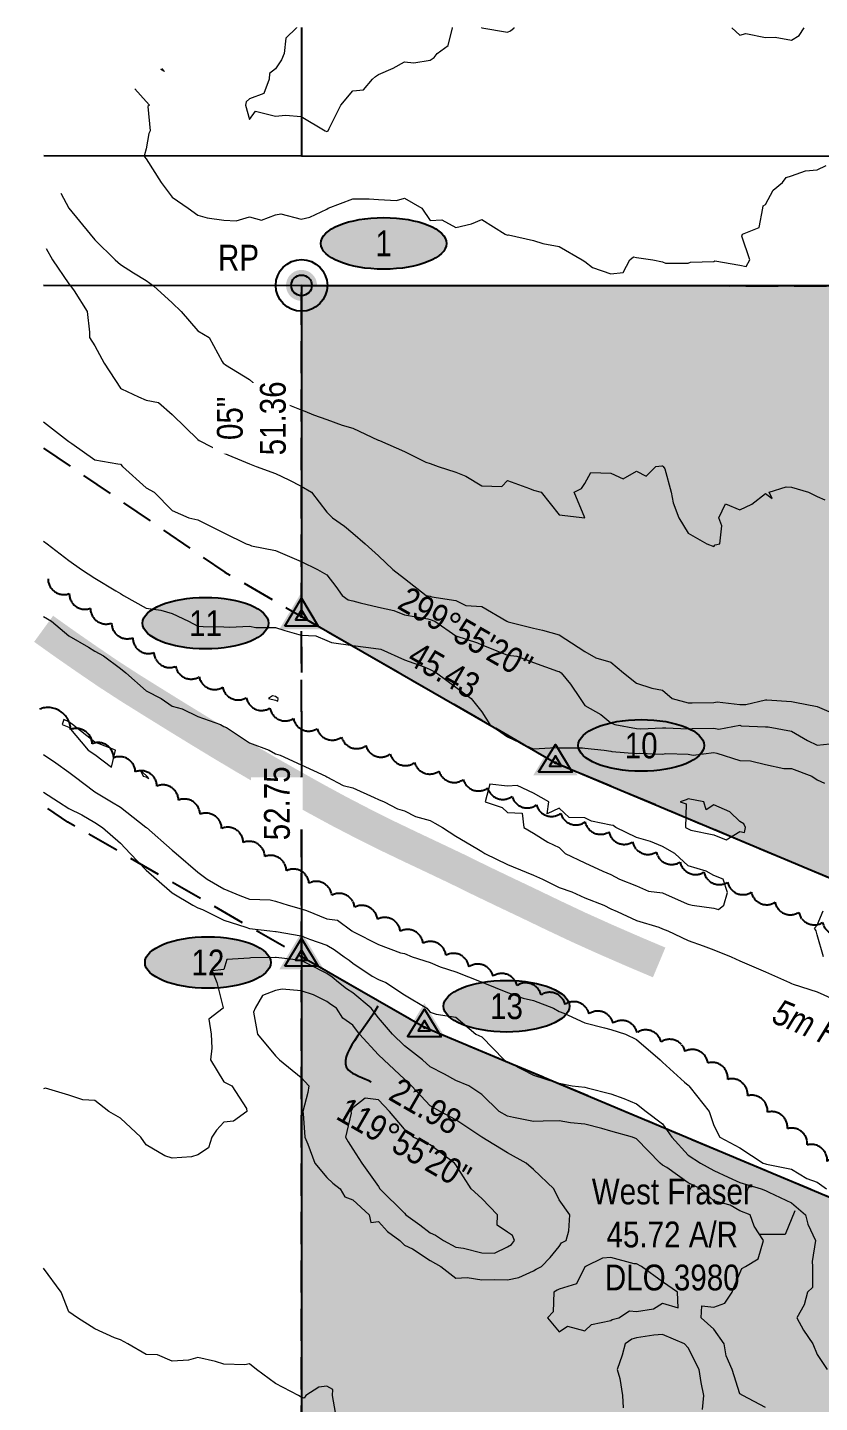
# Model space of a CAD drawing. Extents: x 496916 to 500864, y 5902350 to 5905308.
# Drawn here: x 498873 to 499180, y 5902873 to 5903406 of the extents above; entities that cross this region are included whole.
import ezdxf
from ezdxf.enums import TextEntityAlignment as Align

# ---------------------------------------------------------------- set-up
doc = ezdxf.new("R2010")
doc.units = 0
doc.header["$LTSCALE"] = 5
doc.header["$PDSIZE"] = 0.5
for name, pattern in [('0', [1, 1, 0]), ('foc-ACCESSROAD', [3.75, 2.5, -1.25]), ('foc-QUARTERLINE', [33, 25, -3, 2, -3])]:
    doc.linetypes.add(name, pattern=pattern)
doc.layers.get('Defpoints').update_dxf_attribs({"color": 9})
for name, color, linetype in [('35', 37, 'Continuous'), ('AS-ROADS', 254, 'Continuous'), ('C-WS', 13, 'foc-ACCESSROAD'), ('F-AR', 190, 'foc-ACCESSROAD'), ('L-BD1', 253, 'Continuous'), ('L-MON', 1, 'Continuous'), ('L-QSEC', 8, 'foc-QUARTERLINE'), ('L-SEC', 7, 'Continuous'), ('P-ELEVATION', 7, 'Continuous'), ('P-PROPOSED', 10, 'Continuous'), ('P-PROPOSED-H', 21, 'Continuous'), ('P-STATION', 7, 'Continuous'), ('T-BUSH', 110, '0')]:
    doc.layers.add(name, color=color, linetype=linetype)
doc.layers.add('C-TOPO-MAJR', color=7, linetype='Continuous', lineweight=15, true_color=0xd3aa5f)
doc.layers.add('C-TOPO-MINR', color=7, linetype='Continuous', lineweight=13, true_color=0xe9d5af)
doc.layers.add('F-AR-T', color=190, linetype='Continuous', lineweight=9)
doc.layers.add('T-TEXT', color=48, linetype='Continuous', lineweight=18)
doc.styles.add('80', font='ARIALN.TTF', dxfattribs={"height": 10})
doc.styles.add('80CG', font='ARIALN.TTF', dxfattribs={"height": 10})
doc.styles.add('80L', font='ARIALN.TTF', dxfattribs={"height": 10})
doc.dimstyles.new('Compass 5 000', dxfattribs={"dimscale": 5, "dimtxt": 9, "dimasz": 2, "dimexe": 0.2, "dimexo": 0.0625, "dimgap": 0.5, "dimtad": 0, "dimtih": 1, "dimtoh": 1, "dimzin": 0, "dimdsep": 46, "dimtxsty": '80CG', "dimcen": 0.1, "dimse1": 1, "dimse2": 1, "dimclrd": 256, "dimclrt": 256, "dimaunit": 1, "dimadec": 4, "dimazin": 0, "dimtfac": 0.06, "dimtofl": 0, "dimtmove": 0, "dimatfit": 1, "dimfxl": 0.2, "dimtolj": 1, "dimtzin": 0, "dimlwd": -1, "dimarcsym": 0})

# ---------------------------------------------------------------- blocks, each defined once
blk = doc.blocks.new('fdia')
at = {"color": 255, "const_width": 1}
blk.add_lwpolyline([(-0.5, 0, 1), (0.5, 0, 1)], format="xyb", close=True, dxfattribs=at)
blk = doc.blocks.new('Fdiaa')
blk.add_blockref('fdia', (0, 0))
blk = doc.blocks.new('fdib')
at = {"color": 1, "const_width": 1.6}
blk.add_lwpolyline([(-0.4, 0, 1), (0.4, 0, 1)], format="xyb", close=True, dxfattribs=at)
at = {"color": 1}
blk.add_circle((0, 0), 0.8, dxfattribs=at)
blk = doc.blocks.new('Fdibb')
blk.add_blockref('fdib', (0, 0))
blk = doc.blocks.new('fdicc')
for name in ['Fdibb', 'Fdiaa']:
    blk.add_blockref(name, (0, 0))
blk = doc.blocks.new('FDI')
blk.add_blockref('fdicc', (0, 0))
blk = doc.blocks.new('TRIA')
blk.add_hatch(color=255).paths.add_polyline_path([(-0.041, 1.521), (-1.475, -0.867), (1.392, -0.867)])
blk = doc.blocks.new('Hybrid_EC')
at = {"color": 251}
for points in [[(-1.3, -0.74), (0, 1.42), (1.3, -0.74)], [(0.47, -0.26), (0, 0.53), (-0.47, -0.26)]]:
    blk.add_lwpolyline(points, close=True, dxfattribs=at)
at = {"layer": 'Defpoints'}
blk.add_circle((0, 0), 0.05, dxfattribs=at)
at = {"xscale": 1.2, "yscale": 1.2, "zscale": 1.2}
blk.add_blockref('TRIA', (0.05, 0.06), dxfattribs=at)
blk = doc.blocks.new('*D36')
at = {"layer": 'Defpoints', "color": 0, "transparency": 16777216}
for p in [(499184.1, 5903076.07), (499218.72, 5903061.54), (499139.91, 5902970.75)]:
    blk.add_point(p, dxfattribs=at)
at = {"layer": 'F-AR-T', "transparency": 16777216}
for p, q in [((499222.59, 5903070.76), (499226.46, 5903079.98)), ((499170.66, 5902947), (499166.79, 5902937.78)), ((499166.79, 5902937.78), (499156.79, 5902937.78))]:
    blk.add_line(p, q, dxfattribs=at)
for points in [[(499221.05, 5903071.41), (499224.13, 5903070.12), (499218.72, 5903061.54)], [(499169.12, 5902947.64), (499172.2, 5902946.35), (499174.53, 5902956.22)]]:
    blk.add_solid(points, dxfattribs=at)
at = {"layer": 'F-AR-T', "transparency": 16777216, "insert": (499123.1, 5902937.78), "char_height": 10, "attachment_point": 5, "style": '80CG', "bg_fill": 1, "box_fill_scale": 1.1, "bg_fill_color": 21, "bg_fill_transparency": 0}
blk.add_mtext('\\A1;West Fraser\\P45.72 A/R\\PDLO 3980', dxfattribs=at)
blk = doc.blocks.new('Hybrd Num')
at = {"layer": 'P-ELEVATION'}
h = blk.add_hatch(color=111, dxfattribs=at)
h.dxf.hatch_style = 1
edge = h.paths.add_edge_path()
edge.add_ellipse((0, 0), major_axis=(-24.38, 0), ratio=0.410256, start_angle=0, end_angle=360)
at = {"layer": 'P-ELEVATION', "color": 7, "flags": 128}
blk.add_lwpolyline([(0, 0, 12.5, 0, 0), (-12.42, -6.43, 0, 0, 0)], format="xyseb", dxfattribs=at)
at = {"layer": 'P-ELEVATION', "color": 7}
blk.add_ellipse((0, 0), major_axis=(-24.38, 0), ratio=0.410256, dxfattribs=at)
at = {"color": 0, "style": '80L'}
blk.add_attdef('NUMBER', text='', height=10, dxfattribs=at).set_placement((0, 0), align=Align.MIDDLE_CENTER)
at = {"style": '80L', "flags": 1}
blk.add_attdef('ID', text='', height=10, dxfattribs=at).set_placement((-0.56, -3.99), align=Align.MIDDLE_CENTER)
blk = doc.blocks.new('RP')
at = {"layer": '35', "color": 3}
blk.add_circle((0, 0), 10, dxfattribs=at)
at = {"layer": '35', "color": 3, "style": '80'}
blk.add_attdef('RP_001', (-32.36, 5.75), '', height=10, dxfattribs=at)

msp = doc.modelspace()

# ---------------------------------------------------------------- hatches: boundary and pattern name
at = {"layer": 'P-PROPOSED-H'}
h = msp.add_hatch(color=256, dxfattribs=at)
h.dxf.hatch_style = 1
h.paths.add_polyline_path([(499792.064, 5902543.563), (499983.42, 5902543.448), (499983.705, 5903305.009), (498979.421, 5903305.616), (498979.418, 5903177.281), (499077.803, 5903120.657), (499532.076, 5902930.048), (499621.565, 5902867.228), (499697.372, 5902782.442), (499756.172, 5902691.687), (499786.768, 5902601.121)])
h.paths.add_polyline_path([(498979.416, 5903045.479), (498979.406, 5902544.055), (499677.34, 5902543.633), (499674.244, 5902577.282), (499652.523, 5902641.575), (499606.313, 5902712.899), (499545.169, 5902781.285), (499476.521, 5902829.474), (499027.014, 5903018.084)])

# ---------------------------------------------------------------- linework, layer by layer
at = {"layer": 'AS-ROADS', "const_width": 12.493, "flags": 128}
msp.add_lwpolyline([(499197.406, 5903009.941), (499184.551, 5903015.191), (499171.621, 5903020.569), (499158.626, 5903025.959), (499145.531, 5903031.346), (499132.608, 5903037.001), (499120.203, 5903042.334), (499108.343, 5903047.356), (499097.223, 5903052.196), (499086.741, 5903056.919), (499076.846, 5903061.589), (499067.376, 5903066.149), (499057.953, 5903070.624), (499048.688, 5903075.071), (499039.536, 5903079.564), (499030.413, 5903083.899), (499021.301, 5903088.199), (499012.131, 5903092.596), (499002.933, 5903097.201), (498993.811, 5903101.931), (498984.711, 5903106.874), (498975.646, 5903111.941), (498966.546, 5903117.121), (498957.463, 5903122.404), (498948.363, 5903127.826), (498939.376, 5903133.284), (498930.528, 5903138.719), (498921.718, 5903144.176), (498912.993, 5903149.616), (498904.356, 5903155.216), (498895.956, 5903160.944), (498887.703, 5903166.676), (498879.538, 5903172.491), (498879.461, 5903172.547)], dxfattribs=at)
at = {"layer": 'C-TOPO-MAJR', "linetype": 'Continuous', "lineweight": 15, "flags": 128}
for points, elevation in [([(498880.51, 5903319.939), (498882.891, 5903315.49), (498889.268, 5903306.181), (498889.846, 5903305.49), (498891.272, 5903303.486), (498896.343, 5903295.49), (498897.215, 5903287.543), (498897.187, 5903285.49), (498899.268, 5903282.232), (498902.916, 5903275.49), (498909.268, 5903265.85), (498909.641, 5903265.49), (498916.174, 5903262.397), (498919.268, 5903261.122), (498924.021, 5903260.243), (498929.268, 5903255.625), (498929.334, 5903255.556), (498929.43, 5903255.49), (498939.268, 5903245.962), (498939.808, 5903245.49), (498949.268, 5903240.629), (498957.679, 5903237.079), (498959.268, 5903236.443), (498961.835, 5903235.49), (498969.268, 5903232.729), (498974.445, 5903230.313), (498979.268, 5903227.76), (498983.3, 5903225.49), (498989.268, 5903217.802), (498990.424, 5903216.646), (498991.453, 5903215.49), (498996.059, 5903212.281), (498999.268, 5903209.6), (499004.031, 5903205.49), (499009.268, 5903200.845), (499014.858, 5903195.49), (499019.268, 5903192.002), (499027.756, 5903185.49), (499029.268, 5903185.134), (499029.852, 5903184.907), (499039.268, 5903183.54), (499043.129, 5903181.629), (499049.268, 5903181.179), (499058.958, 5903175.49), (499059.268, 5903175.39), (499059.448, 5903175.31), (499069.268, 5903172.837), (499072.749, 5903172.009), (499079.268, 5903170.232), (499086.642, 5903165.49), (499089.268, 5903163.745), (499093.461, 5903161.297), (499099.268, 5903159.678), (499104.201, 5903155.49), (499109.268, 5903151.47), (499115.233, 5903149.526), (499119.268, 5903148.826), (499123.118, 5903145.49), (499129.268, 5903143.872), (499130.855, 5903143.904), (499139.268, 5903144.039), (499140.553, 5903144.205), (499149.268, 5903143.212), (499151.583, 5903143.175), (499159.268, 5903145.051), (499159.761, 5903144.998), (499169.268, 5903144.436), (499170.657, 5903144.102), (499179.268, 5903142.441), (499184.621, 5903140.137)], 2825), ([(498879.452, 5903109.308), (498885.178, 5903105.49), (498889.268, 5903102.92), (498894.266, 5903100.492), (498899.268, 5903097.518), (498902.33, 5903095.49), (498909.268, 5903089.456), (498913.012, 5903085.49), (498919.268, 5903078.98), (498923.165, 5903075.49), (498929.268, 5903070.21), (498937.346, 5903065.49), (498939.268, 5903064.427), (498941.006, 5903063.752), (498949.268, 5903059.621), (498957.866, 5903056.892), (498959.268, 5903056.435), (498967.131, 5903055.49), (498969.268, 5903055.25), (498969.539, 5903055.22), (498979.268, 5903053.635), (498982.534, 5903052.225), (498989.268, 5903049.901), (498992.113, 5903048.336), (498995.913, 5903045.49), (498997.926, 5903044.148), (498999.268, 5903042.966), (499006.768, 5903037.99), (499009.268, 5903036.601), (499012.101, 5903035.49), (499019.268, 5903030.66), (499027.95, 5903025.49), (499029.268, 5903024.003), (499031.598, 5903023.161), (499039.268, 5903022.064), (499046.938, 5903015.49), (499049.268, 5903014.431), (499057.948, 5903005.49), (499059.268, 5903004.575), (499060.789, 5903003.969), (499069.268, 5902999.524), (499078.076, 5902996.682), (499079.268, 5902996.453), (499084.276, 5902995.49), (499089.268, 5902994.933), (499090.1, 5902994.659), (499099.268, 5902992.41), (499104.266, 5902990.492), (499109.268, 5902988.497), (499113.009, 5902985.49), (499119.268, 5902980.75), (499122.953, 5902975.49), (499129.268, 5902968.588), (499133.999, 5902965.49), (499139.268, 5902962.613), (499144.759, 5902959.999), (499149.268, 5902957.991), (499157.58, 5902955.49), (499159.268, 5902954.883), (499160.53, 5902954.228), (499169.268, 5902950.154), (499174.79, 5902945.49), (499175.637, 5902941.859), (499178.613, 5902935.49), (499177.32, 5902927.438), (499177.402, 5902925.49), (499177.45, 5902917.308), (499175.566, 5902915.49), (499174.222, 5902910.536), (499171.391, 5902905.49), (499173.937, 5902900.821), (499177.549, 5902895.49), (499179.268, 5902891.39), (499183.103, 5902885.49)], 2837.5)]:
    msp.add_lwpolyline(points, dxfattribs=dict(at, elevation=elevation))
at = {"layer": 'C-TOPO-MINR', "linetype": 'Continuous', "lineweight": 13, "flags": 128}
for points, elevation in [([(498977.518, 5903405.541), (498977.509, 5903405.49), (498973.387, 5903401.371), (498972.747, 5903395.49), (498971.675, 5903393.083), (498969.268, 5903389.56), (498967.002, 5903387.756), (498966.853, 5903385.49), (498964.833, 5903379.925), (498959.268, 5903377.906), (498957.96, 5903376.798), (498957.731, 5903375.49), (498959.268, 5903369.852), (498961.557, 5903373.201), (498969.268, 5903371.227), (498973.141, 5903371.617), (498979.268, 5903371.033), (498988.625, 5903365.49), (498989.268, 5903365.194), (498989.762, 5903365.49), (498990.135, 5903366.357), (498994.668, 5903375.49), (498999.268, 5903381.018), (499003.413, 5903381.345), (499006.877, 5903385.49), (499008.14, 5903386.619), (499009.268, 5903387.375), (499014.923, 5903389.835), (499019.268, 5903392.286), (499022.89, 5903391.868), (499029.268, 5903392.95), (499030.829, 5903393.929), (499032.044, 5903395.49), (499036.197, 5903398.562), (499037.981, 5903405.49), (499037.983, 5903405.523)], 2817.5), ([(499049.203, 5903405.517), (499049.268, 5903405.49), (499059.268, 5903403.773), (499060.437, 5903404.321), (499061.823, 5903405.49), (499061.82, 5903405.509)], 2817.5), ([(499146.228, 5903405.458), (499149.268, 5903402.636), (499151.552, 5903403.206), (499159.268, 5903401.628), (499162.962, 5903401.797), (499169.268, 5903400.673), (499172.266, 5903402.493), (499174.232, 5903405.441)], 2817.5), ([(498925.332, 5903389.658), (498926.28, 5903388.478), (498924.842, 5903389.34)], 2820), ([(498914.78, 5903381.841), (498919.268, 5903376.929), (498920.477, 5903375.49), (498919.808, 5903374.951), (498920.72, 5903365.49), (498920.216, 5903364.543), (498919.268, 5903358.565), (498918.499, 5903356.259), (498918.514, 5903355.49), (498919.268, 5903354.675), (498924.965, 5903345.49), (498929.268, 5903339.824), (498935.46, 5903335.49), (498939.268, 5903332.779), (498942.902, 5903331.856), (498949.268, 5903330.878), (498954.067, 5903330.692), (498959.268, 5903332.157), (498963.909, 5903330.85), (498969.268, 5903333.002), (498971.342, 5903333.416), (498979.268, 5903331.253), (498982.678, 5903332.08), (498989.268, 5903335.141), (498989.675, 5903335.49), (498999.268, 5903339.143), (499005.615, 5903339.143), (499009.268, 5903338.925), (499016.25, 5903338.509), (499019.268, 5903339.451), (499026.062, 5903335.49), (499029.268, 5903330.764), (499033.757, 5903331.002), (499039.268, 5903328.114), (499045.342, 5903329.416), (499049.268, 5903331.209), (499058.366, 5903325.49), (499059.268, 5903325.059), (499059.564, 5903325.194), (499069.268, 5903322.964), (499072.872, 5903321.887), (499079.268, 5903320.692), (499088.137, 5903315.49), (499089.268, 5903314.86), (499092.194, 5903312.564), (499099.268, 5903310.115), (499104.089, 5903310.669), (499106.631, 5903315.49), (499108.016, 5903316.742), (499109.268, 5903316.435), (499115.528, 5903315.49), (499119.268, 5903314.703), (499120.465, 5903314.294), (499129.268, 5903314.294), (499130.148, 5903314.61), (499139.268, 5903314.889), (499139.604, 5903315.154), (499149.268, 5903313.409), (499151.765, 5903312.993), (499153.11, 5903315.49), (499150.031, 5903324.727), (499150.37, 5903325.49), (499156.764, 5903327.994), (499158.154, 5903335.49), (499158.283, 5903336.476), (499159.268, 5903336.957), (499162.258, 5903342.5), (499165.869, 5903345.49), (499167.289, 5903347.469), (499169.268, 5903348.063), (499174.74, 5903350.018), (499179.268, 5903350.434), (499182.677, 5903352.081)], 2820), ([(498886.107, 5903341.409), (498889.268, 5903335.49), (498897.441, 5903325.49), (498899.268, 5903323.339), (498907.218, 5903315.49), (498909.268, 5903313.673), (498914.263, 5903310.495), (498919.268, 5903307.518), (498922.03, 5903305.49), (498929.268, 5903298.928), (498932.706, 5903295.49), (498939.268, 5903287.992), (498943.648, 5903285.49), (498948.616, 5903276.142), (498949.046, 5903275.49), (498949.268, 5903275.313), (498949.92, 5903274.838), (498959.268, 5903269.177), (498963.27, 5903265.49), (498967.126, 5903263.348), (498969.268, 5903262.158), (498973.47, 5903259.692), (498979.268, 5903257.436), (498980.683, 5903256.905), (498984.1, 5903255.49), (498989.268, 5903253.685), (498995.182, 5903251.404), (498999.268, 5903250.326), (499009.058, 5903245.7), (499009.268, 5903245.673), (499009.641, 5903245.49), (499019.268, 5903241.297), (499027.654, 5903237.104), (499029.268, 5903236.628), (499032.398, 5903235.49), (499039.268, 5903233.249), (499043.057, 5903231.701), (499049.268, 5903227.991), (499057.092, 5903227.666), (499059.268, 5903230.042), (499067.829, 5903226.929), (499069.268, 5903226.209), (499072.286, 5903225.49), (499079.268, 5903216.75), (499089.268, 5903215.49), (499085.095, 5903225.49), (499087.877, 5903226.881), (499089.268, 5903228.83), (499091.589, 5903233.169), (499099.268, 5903232.826), (499104.067, 5903230.692), (499109.268, 5903233.62), (499113.008, 5903231.75), (499116.749, 5903235.49), (499119.003, 5903235.755), (499119.268, 5903235.704), (499119.556, 5903235.49), (499120.185, 5903234.574), (499122.608, 5903225.49), (499123.441, 5903221.317), (499125.592, 5903215.49), (499129.268, 5903209.663), (499136.43, 5903205.49), (499139.268, 5903204.498), (499139.695, 5903205.064), (499141.471, 5903205.49), (499142.256, 5903212.502), (499141.079, 5903215.49), (499143.751, 5903221.007), (499149.268, 5903218.71), (499153.975, 5903220.783), (499159.268, 5903225.044), (499161.755, 5903223.003), (499160.625, 5903225.49), (499167.221, 5903227.537), (499169.268, 5903227.494), (499175.836, 5903225.49), (499179.268, 5903223.774), (499182.194, 5903222.564)], 2822.5), ([(498879.471, 5903252.714), (498888.667, 5903245.49), (498889.268, 5903245.175), (498890.435, 5903244.323), (498899.268, 5903238.035), (498908.246, 5903236.512), (498909.268, 5903236.369), (498910.015, 5903235.49), (498919.268, 5903227.115), (498922.351, 5903225.49), (498929.268, 5903218.39), (498935.749, 5903215.49), (498939.268, 5903214.778), (498940.763, 5903213.995), (498949.268, 5903209.797), (498957.993, 5903205.49), (498959.268, 5903205.072), (498960.022, 5903204.736), (498969.268, 5903202.842), (498973.848, 5903200.91), (498979.268, 5903198.661), (498985.612, 5903195.49), (498989.268, 5903193.518), (498992.696, 5903188.918), (498995.191, 5903185.49), (498997.496, 5903183.718), (498999.268, 5903183.411), (499002.144, 5903182.614), (499009.268, 5903180.907), (499015.134, 5903179.624), (499019.268, 5903177.912), (499028.333, 5903176.426), (499029.268, 5903176.205), (499031.105, 5903175.49), (499039.268, 5903169.786), (499047.664, 5903167.094), (499049.268, 5903166.319), (499051.663, 5903165.49), (499059.268, 5903162.277), (499062.867, 5903161.891), (499069.268, 5903159.524), (499078.61, 5903156.149), (499079.268, 5903156.026), (499079.999, 5903155.49), (499083.618, 5903151.14), (499087.437, 5903145.49), (499089.268, 5903142.891), (499095.451, 5903139.307), (499099.268, 5903136.132), (499100.841, 5903135.49), (499109.268, 5903133.892), (499110.909, 5903133.849), (499119.268, 5903134.216), (499120.573, 5903134.185), (499129.268, 5903133.811), (499130.815, 5903133.944), (499139.268, 5903134.099), (499141.103, 5903133.655), (499149.268, 5903135.148), (499149.797, 5903134.961), (499159.268, 5903134.559), (499160.215, 5903134.543), (499169.268, 5903132.833), (499175.496, 5903129.262), (499179.268, 5903127.44), (499186.576, 5903128.183)], 2827.5), ([(498879.465, 5903206.568), (498880.893, 5903205.49), (498889.268, 5903199.033), (498894.128, 5903195.49), (498899.268, 5903192.222), (498907.437, 5903187.321), (498909.268, 5903186.21), (498910.452, 5903185.49), (498919.268, 5903180.573), (498924.927, 5903179.831), (498929.268, 5903178.479), (498935.658, 5903175.49), (498939.268, 5903173.521), (498941.268, 5903173.49), (498949.268, 5903173.253), (498951.538, 5903173.22), (498959.268, 5903173.587), (498961.766, 5903172.992), (498969.268, 5903172.992), (498972.9, 5903171.858), (498979.268, 5903170.059), (498984.948, 5903169.811), (498989.268, 5903168.059), (498991.012, 5903167.234), (498999.268, 5903166.116), (499004.281, 5903165.49), (499009.268, 5903164.847), (499010.111, 5903164.648), (499019.268, 5903160.529), (499026.885, 5903157.873), (499029.268, 5903156.807), (499031.709, 5903155.49), (499039.268, 5903149.906), (499045.104, 5903145.49), (499049.268, 5903140.347), (499052.354, 5903135.49), (499059.268, 5903130.623), (499068.289, 5903126.469), (499069.268, 5903125.998), (499078.143, 5903126.615), (499079.268, 5903126.436), (499088.277, 5903126.481), (499089.268, 5903126.349), (499096.68, 5903125.49), (499099.268, 5903125.098), (499099.694, 5903125.064), (499109.268, 5903124.165), (499110.461, 5903124.297), (499119.268, 5903124.001), (499120.592, 5903124.166), (499129.268, 5903123.949), (499131.136, 5903123.622), (499139.268, 5903124.639), (499140.338, 5903124.42), (499149.268, 5903121.558), (499153.421, 5903121.337), (499159.268, 5903119.927), (499166.346, 5903118.412), (499169.268, 5903118.383), (499177.136, 5903115.49), (499179.268, 5903113.996), (499182.073, 5903112.685)], 2830), ([(498879.461, 5903177.356), (498882.51, 5903175.49), (498889.268, 5903169.846), (498896.821, 5903165.49), (498899.268, 5903163.825), (498902.694, 5903162.064), (498909.268, 5903157.146), (498911.323, 5903155.49), (498919.268, 5903148.484), (498925.029, 5903145.49), (498929.268, 5903142.605), (498933.21, 5903141.548), (498939.268, 5903138.584), (498948.047, 5903135.49), (498949.268, 5903134.752), (498950.396, 5903134.362), (498959.268, 5903128.306), (498966.852, 5903125.49), (498969.268, 5903124.14), (498971.141, 5903123.617), (498979.268, 5903119.853), (498988.828, 5903115.49), (498989.268, 5903115.232), (498995.617, 5903111.84), (498999.268, 5903110.882), (499007.601, 5903107.158), (499009.268, 5903106.446), (499011.4, 5903105.49), (499016.558, 5903102.78), (499019.268, 5903102.063), (499023.588, 5903099.81), (499029.268, 5903098.202), (499031.026, 5903097.248), (499034.057, 5903095.49), (499039.268, 5903092.203), (499047.297, 5903087.461), (499049.268, 5903086.214), (499050.52, 5903085.49), (499059.268, 5903081.205), (499066.508, 5903078.25), (499069.268, 5903077.091), (499072.825, 5903075.49), (499079.268, 5903072.304), (499084.181, 5903070.577), (499089.268, 5903068.348), (499096.588, 5903065.49), (499099.268, 5903064.044), (499101.737, 5903063.021), (499109.268, 5903059.527), (499117.875, 5903056.883), (499119.268, 5903056.268), (499121.322, 5903055.49), (499129.268, 5903051.801), (499135.007, 5903049.751), (499139.268, 5903048.181), (499145.938, 5903045.49), (499149.268, 5903043.837), (499152.036, 5903042.722), (499159.268, 5903039.601), (499168.503, 5903035.49), (499169.268, 5903035.061), (499169.959, 5903034.799), (499179.268, 5903031.934), (499185.873, 5903028.885)], 2832.5), ([(498879.454, 5903123.838), (498884.174, 5903120.585), (498889.268, 5903116.934), (498891.241, 5903115.49), (498899.268, 5903109.395), (498905.787, 5903105.49), (498909.268, 5903103.405), (498919.016, 5903095.742), (498919.268, 5903095.549), (498919.353, 5903095.49), (498929.268, 5903086.75), (498930.786, 5903085.49), (498939.268, 5903078.294), (498942.862, 5903075.49), (498949.268, 5903071.845), (498955.553, 5903069.205), (498959.268, 5903067.745), (498967.291, 5903067.468), (498969.268, 5903067.07), (498974.27, 5903065.49), (498979.268, 5903064.08), (498981.396, 5903063.362), (498989.268, 5903060.183), (498993.362, 5903059.584), (498998.951, 5903055.49), (498999.155, 5903055.378), (498999.268, 5903055.293), (498999.607, 5903055.151), (499009.268, 5903050.221), (499017.791, 5903046.967), (499019.268, 5903046.667), (499022.324, 5903045.49), (499029.268, 5903043.197), (499033.204, 5903041.555), (499039.268, 5903039.565), (499049.005, 5903035.753), (499049.268, 5903035.736), (499049.7, 5903035.49), (499059.268, 5903031.596), (499065.303, 5903029.455), (499069.268, 5903028.567), (499077.126, 5903025.49), (499079.268, 5903024.303), (499081.113, 5903023.645), (499089.268, 5903019.871), (499096.823, 5903017.935), (499099.268, 5903017.309), (499104.91, 5903015.49), (499109.268, 5903013.417), (499118.425, 5903005.49), (499119.268, 5903004.597), (499127.827, 5902996.931), (499129.268, 5902995.664), (499129.502, 5902995.49), (499129.987, 5902994.771), (499137.357, 5902985.49), (499139.268, 5902980.077), (499141.471, 5902975.49), (499149.268, 5902971.47), (499158.333, 5902965.49), (499159.268, 5902965.244), (499159.659, 5902965.099), (499169.268, 5902963.147), (499175.267, 5902959.491), (499179.268, 5902958.076), (499182.84, 5902955.49)], 2835), ([(499181.654, 5903045.49), (499179.268, 5903053.901), (499178.929, 5903055.49), (499178.261, 5903056.497), (499179.268, 5903057.647), (499181.557, 5903063.202)], 2832.5), ([(499159.268, 5902870.786), (499150.387, 5902875.49), (499149.268, 5902876.083), (499146.343, 5902885.49), (499143.937, 5902890.821), (499143.27, 5902895.49), (499139.268, 5902901.092), (499134.27, 5902905.49), (499134.556, 5902910.203), (499139.268, 5902909.613), (499143.504, 5902911.254), (499146.285, 5902915.49), (499147.047, 5902917.711), (499149.268, 5902922.891), (499150.094, 5902924.664), (499151.461, 5902925.49), (499156.362, 5902928.397), (499158.514, 5902935.49), (499154.815, 5902941.037), (499153.295, 5902945.49), (499149.268, 5902946.998), (499145.599, 5902949.159), (499139.268, 5902950.819), (499134.135, 5902955.49), (499129.268, 5902957.799), (499120.958, 5902963.8), (499119.268, 5902964.682), (499118.416, 5902965.49), (499109.268, 5902974.856), (499107.7, 5902975.49), (499099.268, 5902977.84), (499095.8, 5902978.958), (499089.268, 5902980.552), (499083.621, 5902981.137), (499079.268, 5902981.875), (499073.059, 5902981.699), (499069.268, 5902981.57), (499061.624, 5902983.134), (499059.268, 5902983.697), (499056.033, 5902985.49), (499049.268, 5902992.063), (499044.27, 5902995.49), (499039.268, 5902997.48), (499034.822, 5902999.936), (499029.268, 5903002.813), (499026.347, 5903005.49), (499019.268, 5903010.996), (499014.609, 5903015.49), (499009.268, 5903021.787), (499006.37, 5903025.49), (498999.268, 5903031.466), (498996.848, 5903033.07), (498993.707, 5903035.49), (498991.347, 5903037.569), (498989.268, 5903038.956), (498982.336, 5903042.422), (498979.268, 5903043.976), (498969.612, 5903045.146), (498969.268, 5903045.17), (498959.763, 5903044.995), (498959.268, 5903044.859), (498950.409, 5903044.349), (498949.268, 5903040.494), (498944.797, 5903039.961), (498946.607, 5903035.49), (498949.097, 5903025.661), (498949.01, 5903025.49), (498943.536, 5903021.222), (498944.409, 5903015.49), (498944.666, 5903010.092), (498944.154, 5903005.49), (498949.268, 5902996.97), (498952.467, 5902995.49), (498958.149, 5902986.609), (498958.259, 5902985.49), (498953.008, 5902981.75), (498949.268, 5902981.407), (498946.441, 5902978.317), (498944.622, 5902975.49), (498943.319, 5902971.439), (498939.268, 5902968.68), (498936.763, 5902967.996), (498929.268, 5902967.415), (498926.488, 5902968.27), (498919.268, 5902972.602), (498917.172, 5902975.49), (498909.268, 5902982.915), (498904.676, 5902985.49), (498899.268, 5902989.75), (498894.719, 5902990.039), (498889.268, 5902991.8), (498880.156, 5902994.602), (498879.437, 5902994.277)], 2840), ([(498992.604, 5902868.826), (498991.4, 5902875.49), (498991.59, 5902877.812), (498989.268, 5902879.005), (498986.096, 5902878.662), (498981.138, 5902875.49), (498980.375, 5902874.383), (498979.268, 5902874.854), (498978.2, 5902875.49), (498969.268, 5902880.123), (498962.022, 5902885.49), (498959.268, 5902887.738), (498957.4, 5902887.358), (498949.268, 5902887.622), (498946.096, 5902888.662), (498939.268, 5902890.109), (498935.573, 5902889.185), (498929.268, 5902888.772), (498923.549, 5902891.209), (498919.268, 5902891.329), (498912.131, 5902895.49), (498909.268, 5902897.032), (498906.956, 5902897.802), (498899.268, 5902901.237), (498892.605, 5902905.49), (498889.268, 5902907.933), (498886.231, 5902915.49), (498879.427, 5902924.741)], 2842.5), ([(499134.756, 5902870.003), (499135.373, 5902875.49), (499134.319, 5902880.439), (499133.517, 5902885.49), (499129.268, 5902893.954), (499127.783, 5902895.49), (499119.268, 5902899.118), (499115.945, 5902898.813), (499109.268, 5902897.766), (499107.419, 5902897.339), (499104.782, 5902895.49), (499103.627, 5902891.131), (499101.747, 5902885.49), (499102.744, 5902882.014), (499103.761, 5902875.49), (499104.118, 5902870.64)], 2842.5)]:
    msp.add_lwpolyline(points, dxfattribs=dict(at, elevation=elevation))
for points, elevation in [([(498970.198, 5903144.56), (498970.348, 5903145.49), (498969.268, 5903146.306), (498968.158, 5903146.6), (498966.605, 5903145.49), (498969.268, 5903144.927), (498970.198, 5903144.56)], 2830), ([(498905.776, 5903118.982), (498907.263, 5903125.49), (498899.268, 5903128.565), (498890.635, 5903135.49), (498889.268, 5903136.469), (498887.311, 5903137.447), (498886.709, 5903135.49), (498889.268, 5903134.429), (498896.769, 5903125.49), (498899.268, 5903123.784), (498905.776, 5903118.982)], 2832.5), ([(498919.516, 5903115.49), (498919.268, 5903115.701), (498917.065, 5903117.694), (498918.101, 5903115.49), (498919.268, 5903115.245), (498920.213, 5903114.545), (498919.516, 5903115.49)], 2832.5), ([(499142.796, 5903075.49), (499139.268, 5903076.99), (499136.176, 5903078.582), (499129.268, 5903080.704), (499124.113, 5903085.49), (499119.268, 5903088.159), (499114.67, 5903090.088), (499109.268, 5903091.635), (499101.222, 5903095.49), (499100.136, 5903096.359), (499099.268, 5903096.517), (499091.827, 5903098.049), (499089.268, 5903099.292), (499083.198, 5903099.42), (499079.268, 5903102.988), (499074.629, 5903100.851), (499075.307, 5903105.49), (499069.268, 5903108.861), (499062.964, 5903111.794), (499059.268, 5903111.537), (499052.43, 5903112.328), (499050.609, 5903105.49), (499057.137, 5903103.359), (499059.268, 5903101.429), (499064.942, 5903101.164), (499065.606, 5903095.49), (499069.268, 5903093.377), (499074.906, 5903089.852), (499079.268, 5903087.788), (499081.566, 5903085.49), (499089.268, 5903081.861), (499096.135, 5903078.624), (499099.268, 5903077.321), (499102.603, 5903075.49), (499109.268, 5903072.93), (499113.908, 5903070.85), (499119.268, 5903070.179), (499128.843, 5903065.916), (499129.268, 5903065.888), (499130.777, 5903065.49), (499139.268, 5903064.293), (499141.039, 5903063.72), (499143.044, 5903065.49), (499144.439, 5903070.319), (499142.796, 5903075.49)], 2830), ([(499151.09, 5903093.668), (499151.416, 5903095.49), (499150.771, 5903096.993), (499149.268, 5903097.896), (499145.393, 5903101.615), (499139.268, 5903104.314), (499136.193, 5903102.415), (499135.274, 5903105.49), (499129.268, 5903106.624), (499128.507, 5903106.251), (499126.106, 5903105.49), (499128.544, 5903104.766), (499128.221, 5903095.49), (499129.268, 5903095.021), (499130.28, 5903094.479), (499139.268, 5903092.763), (499144.031, 5903090.728), (499149.268, 5903093.949), (499151.09, 5903093.668)], 2832.5), ([(499083.448, 5902945.49), (499079.268, 5902951.326), (499077.228, 5902955.49), (499069.268, 5902962.99), (499066.442, 5902965.49), (499059.268, 5902969.491), (499049.268, 5902975.49), (499039.268, 5902982.332), (499033.084, 5902985.49), (499029.268, 5902987.747), (499021.971, 5902995.49), (499019.268, 5902997.991), (499011.257, 5903005.49), (499009.268, 5903007.403), (499001.942, 5903015.49), (498999.268, 5903018.93), (498995.481, 5903021.704), (498992.95, 5903025.49), (498990.736, 5903026.958), (498989.268, 5903028.089), (498984.003, 5903030.755), (498979.268, 5903032.219), (498971.868, 5903032.891), (498969.268, 5903032.346), (498964.325, 5903030.433), (498961.468, 5903025.49), (498960.826, 5903023.933), (498962.315, 5903015.49), (498969.268, 5903007.048), (498970.816, 5903005.49), (498979.268, 5902998.737), (498982.296, 5902995.49), (498981.903, 5902992.855), (498979.956, 5902985.49), (498980.046, 5902984.712), (498980.758, 5902975.49), (498981.913, 5902972.845), (498984.609, 5902965.49), (498989.268, 5902959.892), (498991.502, 5902957.725), (498994.442, 5902955.49), (498996.177, 5902952.399), (498999.268, 5902951.322), (499005.579, 5902945.49), (499006.267, 5902942.489), (499009.268, 5902942.933), (499012.789, 5902939.011), (499017.559, 5902935.49), (499019.268, 5902933.725), (499022.484, 5902932.274), (499029.268, 5902927.816), (499033.427, 5902925.49), (499039.268, 5902920.918), (499043.57, 5902921.188), (499049.268, 5902920.33), (499054.313, 5902920.445), (499059.268, 5902920.213), (499063.589, 5902921.169), (499069.268, 5902923.763), (499070.376, 5902924.382), (499072.39, 5902925.49), (499075.828, 5902928.93), (499079.268, 5902933.142), (499080.117, 5902934.641), (499081.975, 5902935.49), (499082.979, 5902939.201), (499083.448, 5902945.49)], 2842.5), ([(499060.831, 5902933.927), (499061.99, 5902935.49), (499061.22, 5902937.442), (499059.268, 5902938.743), (499055.24, 5902941.462), (499055.409, 5902945.49), (499049.268, 5902951.747), (499045.218, 5902955.49), (499039.268, 5902964.846), (499038.643, 5902965.49), (499029.268, 5902972.635), (499022.696, 5902975.49), (499019.268, 5902978.657), (499013.462, 5902985.49), (499009.268, 5902989.974), (499004.135, 5902990.623), (498999.268, 5902986.888), (498998.516, 5902985.49), (498998.679, 5902984.901), (498996.43, 5902975.49), (498997.483, 5902973.705), (498999.268, 5902970.909), (499002.81, 5902965.49), (499009.268, 5902956.379), (499009.768, 5902955.49), (499019.268, 5902946.048), (499019.851, 5902945.49), (499025.327, 5902941.55), (499029.268, 5902938.484), (499031.383, 5902937.606), (499034.433, 5902935.49), (499039.268, 5902932.946), (499042.243, 5902932.515), (499049.268, 5902930.759), (499054.209, 5902930.55), (499059.268, 5902933.08), (499060.831, 5902933.927)], 2845), ([(499125.062, 5902915.49), (499119.268, 5902919.537), (499111.115, 5902925.49), (499109.268, 5902926.514), (499108.349, 5902926.409), (499099.268, 5902928.901), (499096.105, 5902928.653), (499089.494, 5902925.49), (499089.44, 5902925.318), (499089.268, 5902925.256), (499086.025, 5902918.733), (499079.268, 5902916.651), (499078.519, 5902916.239), (499077.179, 5902915.49), (499076.901, 5902907.857), (499074.695, 5902905.49), (499079.268, 5902900.093), (499082.442, 5902902.316), (499089.268, 5902900.492), (499091.757, 5902903.002), (499099.268, 5902904.512), (499099.843, 5902904.915), (499102.331, 5902905.49), (499106.546, 5902908.212), (499109.268, 5902907.99), (499115.783, 5902908.975), (499119.268, 5902911.24), (499125.338, 5902909.42), (499125.062, 5902915.49)], 2840)]:
    msp.add_lwpolyline(points, close=True, dxfattribs=dict(at, elevation=elevation))
at = {"layer": 'C-WS', "flags": 128}
msp.add_lwpolyline([(499676.889, 5902543.67), (498979.406, 5902544.055), (498979.421, 5903305.616), (499983.705, 5903305.009), (499983.42, 5902543.448), (499856.581, 5902543.561), (499792.049, 5902543.6), (499676.889, 5902543.67)], close=True, dxfattribs=at)
at = {"layer": 'F-AR', "flags": 128}
for points in [[(498879.47, 5903242.599), (498949.742, 5903194.469), (498979.418, 5903177.281), (499077.803, 5903120.657), (499532.076, 5902930.048), (499621.565, 5902867.228), (499697.372, 5902782.442), (499756.172, 5902691.687), (499786.768, 5902601.121), (499792.064, 5902543.563), (499793.613, 5902504.041), (499793.548, 5902499.749), (499793.463, 5902495.455), (499793.42, 5902491.154), (499793.299, 5902486.857), (499793.1, 5902482.565), (499792.942, 5902478.266), (499792.765, 5902473.973), (499792.569, 5902469.676), (499792.478, 5902467.837), (499792.255, 5902465.4), (499791.846, 5902461.137), (499791.417, 5902456.871), (499790.97, 5902452.601), (499790.569, 5902448.311), (499790.02, 5902444.061), (499789.972, 5902443.659)], [(499673.662, 5902443.729), (499676.843, 5902465.234), (499678.695, 5902502.677), (499677.34, 5902543.633), (499674.244, 5902577.282), (499652.523, 5902641.575), (499606.313, 5902712.899), (499545.169, 5902781.285), (499476.521, 5902829.474), (499027.014, 5903018.084), (498979.416, 5903045.479), (498888.839, 5903097.621), (498879.451, 5903104.051)]]:
    msp.add_lwpolyline(points, dxfattribs=at)
at = {"layer": 'L-QSEC'}
for p, q in [((498979.482, 5903355.88), (498979.542, 5903405.559)), ((498979.421, 5903305.616), (498979.404, 5902444.149))]:
    msp.add_line(p, q, dxfattribs=at)
at = {"layer": 'L-SEC'}
for p, q in [((498879.485, 5903355.948), (498979.451, 5903355.888)), ((498979.451, 5903355.888), (500107.515, 5903355.205)), ((498879.478, 5903305.677), (498979.421, 5903305.616)), ((498979.421, 5903305.616), (500107.508, 5903304.934))]:
    msp.add_line(p, q, dxfattribs=at)
at = {"layer": 'P-PROPOSED', "flags": 128}
for points in [[(499792.064, 5902543.563), (499983.42, 5902543.448), (499983.705, 5903305.009), (498979.421, 5903305.616), (498979.418, 5903177.281), (499077.803, 5903120.657), (499532.076, 5902930.048), (499621.565, 5902867.228), (499697.372, 5902782.442), (499756.172, 5902691.687), (499786.768, 5902601.121)], [(498979.416, 5903045.479), (498979.406, 5902544.055), (499677.34, 5902543.633), (499674.244, 5902577.282), (499652.523, 5902641.575), (499606.313, 5902712.899), (499545.169, 5902781.285), (499476.521, 5902829.474), (499027.014, 5903018.084)]]:
    msp.add_lwpolyline(points, close=True, dxfattribs=at)
at = {"layer": 'T-BUSH', "flags": 128}
for points in [[(498881.174, 5903191.882, 0.5205671), (498889.381, 5903186.178, 0.5205671), (498897.587, 5903180.474, 0.5205671), (498905.794, 5903174.77, 0.5205671), (498914.001, 5903169.066, 0.5205671), (498922.208, 5903163.363, 0.5205671), (498930.61, 5903158.007, 0.5205671), (498939.745, 5903153.952, 0.5205671), (498948.879, 5903149.896, 0.5205671), (498958.014, 5903145.841, 0.5205671), (498967.148, 5903141.786, 0.5205671), (498976.283, 5903137.731, 0.5205671), (498985.484, 5903133.844, 0.5205671), (498994.923, 5903130.56, 0.5205671), (499004.363, 5903127.276, 0.5205671), (499013.802, 5903123.991, 0.5205671), (499023.241, 5903120.707, 0.5205671), (499032.68, 5903117.422, 0.5205671), (499042.119, 5903114.138, 0.5205671), (499051.558, 5903110.854, 0.5205671), (499060.998, 5903107.569, 0.5205671), (499070.437, 5903104.285, 0.5205671), (499079.876, 5903101.001, 0.5205671), (499089.315, 5903097.716, 0.5205671), (499098.529, 5903093.846, 0.5205671), (499107.731, 5903089.948, 0.5205671), (499116.934, 5903086.05, 0.5205671), (499126.137, 5903082.152, 0.5205671), (499135.339, 5903078.254, 0.5205671), (499144.542, 5903074.355, 0.5205671), (499153.745, 5903070.457, 0.5205671), (499162.947, 5903066.559, 0.5205671), (499172.15, 5903062.661, 0.5205671), (499181.352, 5903058.762, 0.5205671), (499190.555, 5903054.864, 0.5205671), (499199.758, 5903050.966, 0.5205671), (499208.96, 5903047.068, 0.5205671), (499218.163, 5903043.169, 0.5205671), (499225.979, 5903037.291, 0.5205671), (499232.793, 5903029.979, 0.5205671), (499239.606, 5903022.667, 0.5205671), (499246.711, 5903015.742, 0.5205671), (499255.618, 5903011.209, 0.5205671), (499264.525, 5903006.676, 0.5205671), (499273.432, 5903002.143, 0.5205671), (499282.706, 5902998.47, 0.5205671), (499292.146, 5902995.189, 0.5205671), (499301.587, 5902991.909, 0.5205671), (499311.027, 5902988.628, 0.5205671), (499320.468, 5902985.348, 0.5205671), (499329.908, 5902982.067, 0.5205671), (499339.349, 5902978.787, 0.5205671), (499348.789, 5902975.506, 0.5205671), (499358.38, 5902972.708, 0.5205671), (499368.017, 5902970.062, 0.5205671), (499377.655, 5902967.416, 0.5205671), (499387.292, 5902964.77, 0.5205671), (499396.93, 5902962.124, 0.5205671), (499406.568, 5902959.478, 0.5205671), (499416.205, 5902956.832, 0.5205671), (499425.843, 5902954.186, 0.5205671), (499435.48, 5902951.54, 0.5205671), (499445.118, 5902948.894, 0.5205671), (499454.924, 5902948.529, 0.5205671), (499464.846, 5902949.732, 0.5205671), (499474.767, 5902950.934, 0.5205671), (499484.689, 5902952.137, 0.5205671), (499494.611, 5902953.339, 0.5205671), (499504.532, 5902954.542, 0.5205671), (499514.454, 5902955.744, 0.5205671), (499524.375, 5902956.947, 0.5205671), (499532.869, 5902953.773, 0.5205671), (499540.171, 5902946.949, 0.5205671), (499547.473, 5902940.126, 0.5205671), (499554.776, 5902933.302, 0.5205671), (499559.854, 5902926.348, 0.5205671), (499553.401, 5902918.717, 0.5205671), (499546.947, 5902911.086, 0.5205671), (499540.493, 5902903.454, 0.5205671), (499539.984, 5902896.292, 0.5205671), (499547.554, 5902889.766, 0.5205671), (499555.123, 5902883.24, 0.5205671), (499562.693, 5902876.714, 0.5205671), (499570.262, 5902870.188, 0.5205671), (499577.832, 5902863.662, 0.5205671), (499585.401, 5902857.136, 0.5205671), (499592.99, 5902850.635, 0.5205671), (499601.195, 5902844.929, 0.5205671), (499609.4, 5902839.222, 0.5205671), (499617.605, 5902833.516, 0.5205671), (499625.81, 5902827.809, 0.5205671), (499634.015, 5902822.103, 0.5205671), (499641.351, 5902815.393, 0.5205671), (499648.175, 5902808.091, 0.5205671), (499654.999, 5902800.789, 0.5205671), (499661.823, 5902793.487, 0.5205671), (499668.647, 5902786.185, 0.5205671), (499675.47, 5902778.883, 0.5205671), (499682.294, 5902771.581, 0.5205671), (499689.112, 5902764.273, 0.5205671), (499695.42, 5902756.522, 0.5205671), (499701.729, 5902748.77, 0.5205671), (499708.038, 5902741.019, 0.5205671), (499714.347, 5902733.267, 0.5205671), (499720.656, 5902725.516, 0.5205671), (499726.964, 5902717.765, 0.5205671), (499735.111, 5902712.054, 0.5205671), (499743.477, 5902706.586, 0.5205671), (499751.843, 5902701.118, 0.5205671), (499760.209, 5902695.65, 0.5205671), (499768.575, 5902690.183, 0.5205671), (499776.941, 5902684.715, 0.5205671), (499780.644, 5902675.726, 0.5205671), (499783.614, 5902666.183, 0.5205671), (499786.583, 5902656.641, 0.5205671), (499789.553, 5902647.098, 0.5205671), (499786.029, 5902637.915, 0.5205671), (499782.021, 5902628.76, 0.5205671), (499778.55, 5902619.494, 0.5205671), (499778.645, 5902609.501, 0.5205671), (499778.74, 5902599.507, 0.5205671), (499778.835, 5902589.513, 0.5205671), (499778.93, 5902579.519, 0.5205671), (499779.025, 5902569.525, 0.5205671), (499779.12, 5902559.532, 0.5205671), (499779.215, 5902549.538, 0.5205671), (499779.31, 5902539.544, 0.5205671), (499779.405, 5902529.55, 0.5205671), (499779.5, 5902519.556, 0.5205671), (499779.595, 5902509.563, 0.5205671), (499780.1, 5902499.597, 0.5205671), (499781.391, 5902489.687, 0.5205671), (499782.682, 5902479.776, 0.5205671), (499783.973, 5902469.866, 0.5205671), (499785.629, 5902457.149, 0.5205671)], [(499630.264, 5902483.237, 0.5205671), (499631.45, 5902493.161, 0.5205671), (499632.636, 5902503.085, 0.5205671), (499633.822, 5902513.008, 0.5205671), (499635.008, 5902522.932, 0.5205671), (499636.194, 5902532.855, 0.5205671), (499637.38, 5902542.779, 0.5205671), (499638.566, 5902552.703, 0.5205671), (499639.752, 5902562.626, 0.5205671), (499640.938, 5902572.55, 0.5205671), (499641.904, 5902582.497, 0.5205671), (499642.867, 5902592.445, 0.5205671), (499643.831, 5902602.393, 0.5205671), (499644.795, 5902612.34, 0.5205671), (499645.759, 5902622.288, 0.5205671), (499646.723, 5902632.236, 0.5205671), (499647.686, 5902642.183, 0.5205671), (499648.65, 5902652.131, 0.5205671), (499648.722, 5902662.088, 0.5205671), (499647.975, 5902672.055, 0.5205671), (499647.228, 5902682.021, 0.5205671), (499646.481, 5902691.987, 0.5205671), (499645.734, 5902701.953, 0.5205671), (499638.697, 5902706.269, 0.5205671), (499628.867, 5902708.075, 0.5205671), (499619.037, 5902709.881, 0.5205671), (499611.638, 5902713.45, 0.5205671), (499612.976, 5902723.354, 0.5205671), (499614.313, 5902733.258, 0.5205671), (499615.651, 5902743.162, 0.5205671), (499610.063, 5902750.88, 0.5205671), (499603.281, 5902758.221, 0.5205671), (499596.499, 5902765.562, 0.5205671), (499589.717, 5902772.903, 0.5205671), (499582.936, 5902780.244, 0.5205671), (499576.154, 5902787.585, 0.5205671), (499569.372, 5902794.926, 0.5205671), (499562.59, 5902802.267, 0.5205671), (499555.631, 5902809.399, 0.5205671), (499547.247, 5902814.839, 0.5205671), (499538.863, 5902820.279, 0.5205671), (499530.479, 5902825.719, 0.5205671), (499522.095, 5902831.159, 0.5205671), (499513.712, 5902836.599, 0.5205671), (499505.328, 5902842.039, 0.5205671), (499496.944, 5902847.48, 0.5205671), (499488.56, 5902852.92, 0.5205671), (499480.176, 5902858.36, 0.5205671), (499471.792, 5902863.8, 0.5205671), (499462.964, 5902868.43, 0.5205671), (499453.865, 5902872.563, 0.5205671), (499444.766, 5902876.697, 0.5205671), (499435.666, 5902880.83, 0.5205671), (499426.567, 5902884.964, 0.5205671), (499417.467, 5902889.097, 0.5205671), (499408.368, 5902893.231, 0.5205671), (499399.269, 5902897.364, 0.5205671), (499390.169, 5902901.498, 0.5205671), (499381.07, 5902905.631, 0.5205671), (499371.97, 5902909.765, 0.5205671), (499362.871, 5902913.898, 0.5205671), (499353.771, 5902918.031, 0.5205671), (499344.672, 5902922.165, 0.5205671), (499335.573, 5902926.298, 0.5205671), (499326.473, 5902930.432, 0.5205671), (499317.374, 5902934.565, 0.5205671), (499308.274, 5902938.699, 0.5205671), (499299.175, 5902942.832, 0.5205671), (499290.076, 5902946.966, 0.5205671), (499280.976, 5902951.099, 0.5205671), (499271.877, 5902955.233, 0.5205671), (499262.296, 5902957.56, 0.5205671), (499252.346, 5902958.502, 0.5205671), (499242.397, 5902959.444, 0.5205671), (499232.447, 5902960.386, 0.5205671), (499222.497, 5902961.328, 0.5205671), (499212.547, 5902962.271, 0.5205671), (499202.598, 5902963.213, 0.5205671), (499192.648, 5902964.155, 0.5205671), (499183.13, 5902966.141, 0.5205671), (499175.424, 5902972.505, 0.5205671), (499167.717, 5902978.869, 0.5205671), (499160.011, 5902985.232, 0.5205671), (499152.304, 5902991.596, 0.5205671), (499144.598, 5902997.959, 0.5205671), (499136.892, 5903004.323, 0.5205671), (499128.084, 5903008.815, 0.5205671), (499118.777, 5903012.457, 0.5205671), (499109.47, 5903016.099, 0.5205671), (499100.163, 5903019.742, 0.5205671), (499090.857, 5903023.384, 0.5205671), (499081.55, 5903027.026, 0.5205671), (499072.243, 5903030.668, 0.5205671), (499062.936, 5903034.311, 0.5205671), (499053.629, 5903037.953, 0.5205671), (499044.322, 5903041.595, 0.5205671), (499035.388, 5903046.052, 0.5205671), (499026.545, 5903050.709, 0.5205671), (499017.702, 5903055.367, 0.5205671), (499008.859, 5903060.024, 0.5205671), (499000.017, 5903064.681, 0.5205671), (498991.174, 5903069.339, 0.5205671), (498982.331, 5903073.996, 0.5205671), (498973.582, 5903078.813, 0.5205671), (498965.217, 5903084.281, 0.5205671), (498956.851, 5903089.75, 0.5205671), (498948.486, 5903095.218, 0.5205671), (498940.12, 5903100.687, 0.5205671), (498931.755, 5903106.155, 0.5205671), (498923.389, 5903111.623, 0.5205671), (498915.024, 5903117.092, 0.5205671), (498906.658, 5903122.56, 0.5205671), (498898.293, 5903128.028, 0.5205671), (498889.927, 5903133.497, 0.5205671), (498877.816, 5903141.413, 0.5205671)]]:
    msp.add_lwpolyline(points, format="xyb", dxfattribs=at)

# ---------------------------------------------------------------- block references
at = {"layer": '35', "color": 3}
msp.add_blockref('RP', (498979.421, 5903305.616), dxfattribs=at).add_auto_attribs({'RP_001': 'RP'})
at = {"layer": 'L-MON', "xscale": 4.997121699999992, "yscale": 4.997121699999992, "zscale": 4.997121699999992}
for name, p in [('FDI', (498979.421, 5903305.616)), ('Hybrid_EC', (498979.418, 5903177.281)), ('Hybrid_EC', (499077.803, 5903120.657)), ('Hybrid_EC', (498979.416, 5903045.479)), ('Hybrid_EC', (499027.014, 5903018.084))]:
    msp.add_blockref(name, p, dxfattribs=at)
at = {"layer": 'P-STATION', "color": 1}
for p, values in [((499011.248, 5903321.908), {'NUMBER': '1'}), ((498942.213, 5903174.733), {'NUMBER': '11'}), ((499111.05, 5903127.355), {'NUMBER': '10'}), ((498943.133, 5903043.24), {'NUMBER': '12'}), ((499058.849, 5903026.307), {'NUMBER': '13'})]:
    msp.add_blockref('Hybrd Num', p, dxfattribs=at).add_auto_attribs(values)

# ---------------------------------------------------------------- texts
at = {"layer": 'L-BD1', "insert": (499045.481, 5903175.317), "char_height": 9.99424, "width": 53.98459, "attachment_point": 2, "rotation": 330.07756, "style": '80L', "bg_fill": 1, "box_fill_scale": 1.15, "bg_fill_color": 21, "bg_fill_transparency": 0}
msp.add_mtext('299°55\'20" 45.43', dxfattribs=at)
at = {"layer": 'L-BD1', "color": 3, "insert": (499030.002, 5902991.886), "char_height": 9.99424, "width": 53.98459, "attachment_point": 2, "rotation": 330.07756, "style": '80L', "bg_fill": 1, "box_fill_scale": 1.15, "bg_fill_color": 21, "bg_fill_transparency": 0}
msp.add_mtext('21.98 119°55\'20"', dxfattribs=at)

# ---------------------------------------------------------------- dimensions: what is measured, and where the dimension line sits
at = {"layer": 'F-AR-T', "color": 5}
dim = msp.add_linear_dim(base=(499218.722, 5903061.54), p1=(499139.906, 5902970.749), p2=(499184.098, 5903076.068), angle=67.23726, text='West Fraser\\P45.72 A/R\\PDLO 3980', dimstyle='Compass 5 000', override={"dimtfill": 2, "dimtfillclr": 21}, dxfattribs=at)
dim.commit()
dim.dimension.update_dxf_attribs({"geometry": '*D36', "text_midpoint": (499123.102, 5902937.778), "dimtype": 161})

# ---------------------------------------------------------------- leaders
at = {"layer": 'L-BD1', "color": 5, "path_type": 1}
msp.add_leader([(499008.958, 5903026.374), (498997.468, 5903001.707), (499006.405, 5902997.029)], dimstyle='Compass 5 000', override={"dimgap": 0.5, "dimtad": 0}, dxfattribs=at)

# ---------------------------------------------------------------- next in the draw order: texts
at = {"layer": 'L-BD1', "color": 3, "insert": (498946.622, 5903254.101), "char_height": 9.9942, "width": 24.45042, "attachment_point": 2, "rotation": 89.99234, "style": '80L', "bg_fill": 3, "box_fill_scale": 1.15, "bg_fill_color": 256, "bg_fill_true_color": 256, "bg_fill_transparency": 0}
msp.add_mtext('05" 51.36', dxfattribs=at)
at = {"layer": 'L-BD1', "color": 3, "insert": (498964.884, 5903104.916), "char_height": 9.9942, "width": 10.20941, "attachment_point": 2, "rotation": 89.99234, "style": '80L', "bg_fill": 2}
msp.add_mtext('52.75', dxfattribs=at)
at = {"layer": 'T-TEXT', "insert": (499229.414, 5902995.42), "char_height": 10, "width": 232.45366, "attachment_point": 5, "rotation": 337.30991, "style": '80CG', "bg_fill": 2}
msp.add_mtext('\\A1;{\\fArial Narrow|b0|i1|c0|p34;5m High Grade Gravel Road}', dxfattribs=at)

doc.saveas('drawing.dxf')
